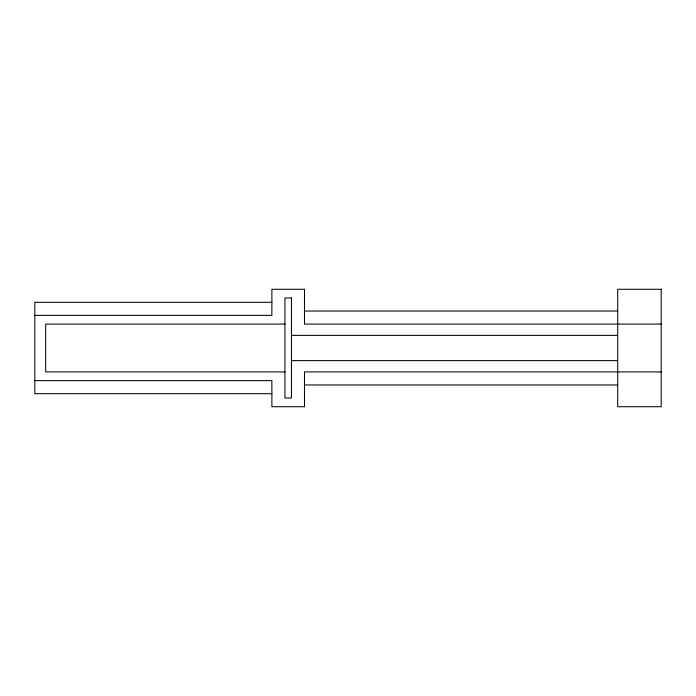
<?xml version="1.0" encoding="UTF-8"?>
<svg xmlns="http://www.w3.org/2000/svg" width="696" height="696" viewBox="0 0 696 696"><rect width="100%" height="100%" fill="white"/><g stroke="black" fill="none" stroke-linecap="round" stroke-linejoin="round"><path stroke-width="1.04" d="M271.875 302.325L34.8 302.325L34.8 393.675L271.875 393.675M304.5 311.025L617.7 311.025M34.8 315.375L271.875 315.375L271.875 289.275L304.5 289.275L304.5 324.075L661.2 324.075M284.925 324.075L45.675 324.075L45.675 371.925L284.925 371.925M291.45 335.385L617.7 335.385M291.45 360.615L617.7 360.615M661.2 371.925L304.5 371.925L304.5 406.725L271.875 406.725L271.875 380.625L34.8 380.625M304.5 384.975L617.7 384.975M661.2 289.275L617.7 289.275L617.7 406.725L661.2 406.725L661.2 289.275M291.45 297.975L284.925 297.975L284.925 398.025L291.45 398.025L291.45 297.975"/></g></svg>
